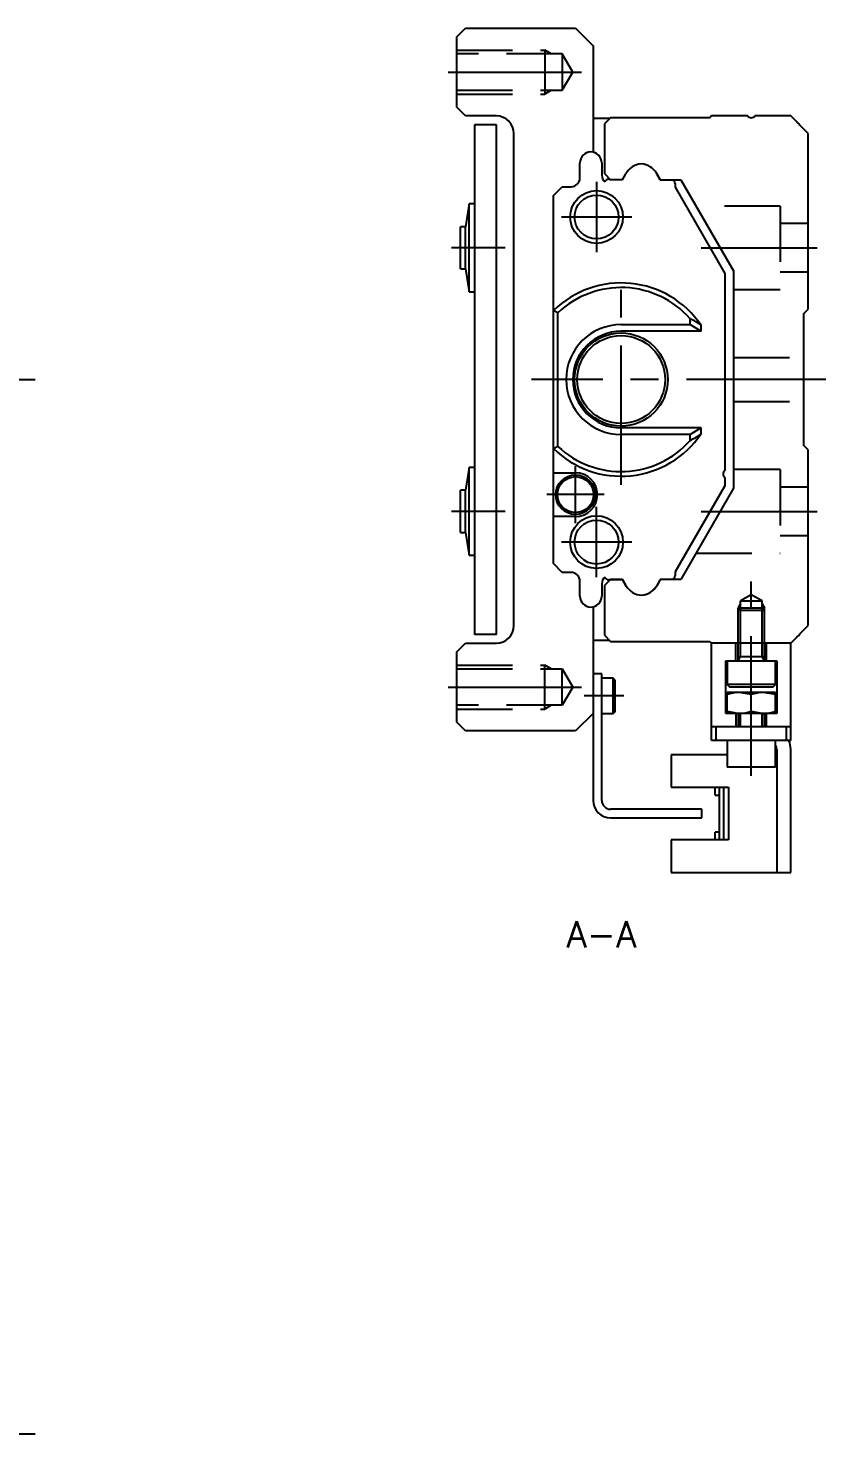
# Model space of a CAD drawing. Extents: x -2 to 404, y -8 to 208.
# Drawn here: x 313.6 to 404.4, y 31.3 to 191.3 of the extents above; entities that cross this region are included whole.
import ezdxf

# ---------------------------------------------------------------- set-up
doc = ezdxf.new("R2010")
doc.units = 0
doc.header["$LTSCALE"] = 0.5
doc.linetypes.add('CENTER', pattern=[50.8, 31.75, -6.35, 6.35, -6.35])
doc.linetypes.add('DASHED', pattern=[19.05, 12.7, -6.35])
for name, color, linetype in [('MSM_CENTER', 1, 'CENTER'), ('MSM_CONTINUOUS', 7, 'CONTINUOUS'), ('MSM_DASHED', 4, 'DASHED'), ('MSM_NARROW', 5, 'CONTINUOUS'), ('MSM_PART_NUMBER', 7, 'CONTINUOUS')]:
    doc.layers.add(name, color=color, linetype=linetype)
doc.styles.get("Standard").update_dxf_attribs({"font": 'txt.shx', "height": 3, "bigfont": 'bigfont.shx'})

msp = doc.modelspace()

# ---------------------------------------------------------------- linework, layer by layer
at = {"layer": 'MSM_CENTER'}
for p, q in [((361.4, 186.3), (376.59, 186.3)), ((378.3, 173.8), (378.3, 165.8)), ((382.3, 169.8), (374.3, 169.8)), ((367.9, 166.3), (361.8, 166.3)), ((390.22, 166.3), (403.4, 166.3)), ((381.1, 139.3), (381.1, 163.3)), ((-2, 151.3), (314.4, 151.3)), ((404.4, 151.3), (370.9, 151.3)), ((375.9, 134.95), (375.9, 141.45)), ((379.15, 138.2), (372.65, 138.2)), ((367.9, 136.3), (361.8, 136.3)), ((378.3, 128.8), (378.3, 136.8)), ((390.22, 136.3), (403.4, 136.3)), ((382.3, 132.8), (374.3, 132.8)), ((395.9, 106.2), (395.9, 128.3)), ((361.4, 116.3), (376.59, 116.3)), ((381.4, 115.3), (376.9, 115.3)), ((-2, 31.3), (314.4, 31.3))]:
    msp.add_line(p, q, dxfattribs=at)
at = {"layer": 'MSM_CONTINUOUS'}
for p, q in [((362.4, 190.3), (363.4, 191.3)), ((363.4, 191.3), (375.9, 191.3)), ((375.9, 191.3), (377.9, 189.3)), ((362.4, 182.3), (362.4, 190.3)), ((377.9, 189.3), (377.9, 177.17)), ((363.4, 181.3), (362.4, 182.3)), ((366.9, 181.3), (363.4, 181.3)), ((379.8, 181), (377.9, 181)), ((379.9, 181.1), (379.2, 180.4)), ((391.2, 181.1), (379.9, 181.1)), ((391.4, 181.3), (391.2, 181.1)), ((395.5, 181.3), (391.4, 181.3)), ((400.4, 181.3), (396.3, 181.3)), ((402.4, 179.3), (400.4, 181.3)), ((364.4, 180.3), (364.4, 122.3)), ((366.9, 180.3), (364.4, 180.3)), ((366.9, 122.3), (366.9, 180.3)), ((368.9, 123.3), (368.9, 179.3)), ((379.2, 180.4), (379.2, 174.75)), ((402.4, 159.3), (402.4, 179.3)), ((376.4, 174.25), (376.4, 175.95)), ((378.9, 175.95), (378.9, 174.55)), ((379.2, 174.75), (379.9, 174.05)), ((381.25, 174.05), (381.62, 174.7)), ((385.12, 174.8), (385.55, 174.05)), ((385.55, 174.05), (385.12, 174.8)), ((373.4, 172.25), (374.4, 173.25)), ((374.4, 173.25), (375.4, 173.25)), ((379.7, 174.1), (379.85, 174.1)), ((381.25, 174.05), (379.9, 174.05)), ((385.55, 174.05), (387.9, 174.05)), ((387.24, 173.6), (387.24, 173.2)), ((387.24, 173.6), (387.24, 173.2)), ((387.24, 173.2), (392.9, 163.39)), ((387.9, 174.05), (393.9, 163.66)), ((363.8, 171.3), (363.4, 168.7)), ((364.4, 171.3), (363.8, 171.3)), ((363.8, 161.3), (363.8, 171.3)), ((373.4, 130.35), (373.4, 172.25)), ((363.4, 168.7), (362.8, 168.7)), ((362.8, 163.9), (362.8, 168.7)), ((363.4, 163.9), (363.4, 168.7)), ((362.8, 163.9), (363.4, 163.9)), ((363.4, 163.9), (363.8, 161.3)), ((392.9, 163.39), (392.9, 140.95)), ((393.9, 163.66), (393.9, 138.94)), ((363.8, 161.3), (364.4, 161.3)), ((373.9, 158.9), (373.4, 159.16)), ((373.9, 143.7), (373.9, 158.9)), ((401.9, 158.8), (402.4, 159.3)), ((401.9, 143.8), (401.9, 158.8)), ((381.1, 157.56), (388.95, 157.56)), ((390.2, 156.8), (381.1, 156.8)), ((388.95, 157.56), (388.95, 158.23)), ((388.95, 157.56), (390.2, 156.8)), ((390.2, 156.8), (390.2, 157.48)), ((390.2, 145.8), (381.1, 145.8)), ((390.2, 145.8), (388.95, 145.04)), ((390.2, 145.12), (390.2, 145.8)), ((388.95, 145.04), (381.1, 145.04)), ((388.95, 144.37), (388.95, 145.04)), ((373.4, 143.44), (373.9, 143.7)), ((402.4, 143.3), (401.9, 143.8)), ((402.4, 123.3), (402.4, 143.3)), ((363.8, 141.3), (363.4, 138.7)), ((364.4, 141.3), (363.8, 141.3)), ((363.8, 131.3), (363.8, 141.3)), ((373.4, 140.7), (375.9, 140.7)), ((392.9, 139.21), (387.24, 129.4)), ((392.9, 140.15), (392.9, 139.21)), ((363.4, 138.7), (362.8, 138.7)), ((362.8, 133.9), (362.8, 138.7)), ((363.4, 133.9), (363.4, 138.7)), ((393.9, 138.94), (387.9, 128.55)), ((375.9, 135.7), (373.4, 135.7)), ((362.8, 133.9), (363.4, 133.9)), ((363.4, 133.9), (363.8, 131.3)), ((363.8, 131.3), (364.4, 131.3)), ((374.4, 129.35), (373.4, 130.35)), ((375.4, 129.35), (374.4, 129.35)), ((376.4, 126.65), (376.4, 128.35)), ((378.9, 128.05), (378.9, 126.65)), ((379.9, 128.55), (379.2, 127.85)), ((379.85, 128.5), (379.7, 128.5)), ((379.9, 128.55), (379.85, 128.5)), ((381.25, 128.55), (379.9, 128.55)), ((379.9, 128.55), (381.25, 128.55)), ((381.68, 127.8), (381.25, 128.55)), ((381.62, 127.9), (381.25, 128.55)), ((385.55, 128.55), (385.12, 127.8)), ((385.55, 128.55), (385.18, 127.9)), ((387.9, 128.55), (385.55, 128.55)), ((386.95, 128.55), (385.55, 128.55)), ((387.24, 129.4), (387.24, 129)), ((379.2, 127.85), (379.2, 122.2)), ((377.9, 125.43), (377.9, 103.4)), ((400.4, 121.3), (402.4, 123.3)), ((366.9, 122.3), (364.4, 122.3)), ((379.8, 121.6), (377.9, 121.6)), ((379.2, 122.2), (379.9, 121.5)), ((362.4, 120.3), (363.4, 121.3)), ((362.4, 112.3), (362.4, 120.3)), ((363.4, 121.3), (366.9, 121.3)), ((379.9, 121.5), (391.2, 121.5)), ((391.2, 121.5), (391.4, 121.3)), ((400.4, 121.3), (391.4, 121.3)), ((391.4, 110.2), (391.4, 121.3)), ((400.4, 110.2), (400.4, 121.3)), ((393, 113.3), (393, 119.3)), ((393, 119.3), (398.8, 119.3)), ((393.15, 119.3), (393.15, 116.6)), ((398.65, 116.6), (398.65, 119.3)), ((398.8, 119.3), (398.8, 113.3)), ((378.9, 117.8), (377.9, 117.8)), ((378.9, 103.4), (378.9, 117.8)), ((380.2, 117.3), (378.9, 117.3)), ((380.4, 117.1), (380.2, 117.3)), ((380.2, 113.3), (380.2, 117.3)), ((380.4, 113.5), (380.4, 117.1)), ((393.15, 116.6), (393.45, 116.3)), ((398.65, 116.6), (393.15, 116.6)), ((393.15, 113.3), (393.15, 115.7)), ((398.65, 115.7), (393.15, 115.7)), ((398.35, 116.3), (393.45, 116.3)), ((395.9, 115.45), (394.52, 115.7)), ((395.9, 113.55), (395.9, 115.45)), ((398.65, 115.45), (397.27, 115.7)), ((398.35, 116.3), (398.65, 116.6)), ((398.65, 113.3), (398.65, 115.7)), ((363.4, 111.3), (362.4, 112.3)), ((377.9, 113.3), (375.9, 111.3)), ((378.9, 113.3), (380.2, 113.3)), ((380.2, 113.3), (380.4, 113.5)), ((398.8, 113.3), (393, 113.3)), ((393.15, 113.55), (394.52, 113.3)), ((394.2, 111.8), (394.2, 113.3)), ((394.4, 113.3), (394.4, 111.8)), ((395.9, 113.55), (397.27, 113.3)), ((397.4, 111.8), (397.4, 113.3)), ((397.6, 113.3), (397.6, 111.8)), ((375.9, 111.3), (363.4, 111.3)), ((391.4, 111.8), (400.4, 111.8)), ((391.9, 110.2), (391.9, 111.8)), ((399.9, 110.2), (399.9, 111.8)), ((400.4, 110.2), (391.4, 110.2)), ((393.15, 110.2), (393.15, 107.2)), ((398.65, 107.2), (398.65, 110.2)), ((398.8, 109.2), (398.8, 95.2)), ((400.4, 95.2), (400.4, 109.2)), ((386.8, 108.6), (386.8, 104.9)), ((393.15, 108.6), (386.8, 108.6)), ((398.8, 108.6), (398.65, 108.6)), ((398.65, 107.2), (393.15, 107.2)), ((386.8, 104.9), (393.3, 104.9)), ((391.8, 104), (391.8, 104.9)), ((391.8, 104), (392.3, 104)), ((392.3, 98.9), (392.3, 104.9)), ((392.8, 98.9), (392.8, 104.9)), ((393.3, 104.9), (393.3, 98.9)), ((390.3, 102.4), (379.9, 102.4)), ((379.9, 101.4), (390.3, 101.4)), ((390.3, 101.4), (390.3, 102.4)), ((392.3, 99.8), (391.8, 99.8)), ((391.8, 98.9), (391.8, 99.8)), ((386.8, 98.9), (386.8, 95.2)), ((393.3, 98.9), (386.8, 98.9)), ((386.8, 95.2), (400.4, 95.2))]:
    msp.add_line(p, q, dxfattribs=at)
for centre, radius in [((378.3, 169.8), 3), ((378.3, 169.8), 2.5), ((381.1, 151.3), 5.3), ((381.1, 151.3), 5), ((375.9, 138.2), 2.25), ((375.9, 138.2), 2.05), ((378.3, 132.8), 3), ((378.3, 132.8), 2.5)]:
    msp.add_circle(centre, radius, dxfattribs=at)
for centre, radius, start, end in [((366.9, 179.3), 2, 0, 90), ((395.9, 181.6), 0.5, 216.8699, 323.1301), ((399.9, 179), 2, 36.8699, 53.1301), ((377.65, 175.95), 1.25, 0, 180), ((379.9, 174.55), 1, 180, 228.766), ((383.55, 173.65), 2.2, 93.981, 151.4552), ((383.25, 173.65), 2.2, 31.4553, 86.019), ((375.4, 174.25), 1, 270, 0), ((379.7, 173.6), 0.5, 90, 156.6746), ((386.74, 173.6), 0.5, 0, 64.1581), ((381.1, 151.3), 11, 34.1804, 134.427), ((381.1, 151.3), 10.47, 41.4448, 133.4287), ((381.1, 151.3), 6.26, 90, 270), ((381.1, 151.3), 5.5, 90, 270), ((385.05, 150.3), 8.84, 54.3755, 63.8517), ((381.1, 151.3), 11, 225.573, 325.8196), ((381.1, 151.3), 10.47, 226.5713, 318.5552), ((384.75, 152.81), 9.43, 296.4456, 305.3272), ((393.2, 140.55), 0.5, 126.8699, 233.1301), ((375.9, 138.2), 2.5, 270, 90), ((375.4, 128.35), 1, 0, 90), ((379.9, 128.05), 1, 131.234, 180), ((379.7, 129), 0.5, 203.3254, 270), ((386.74, 129), 0.5, 295.8419, 360), ((377.65, 126.65), 1.25, 180, 0), ((383.55, 128.95), 2.2, 211.3887, 266.019), ((383.55, 128.95), 2.2, 211.4553, 266.019), ((383.25, 128.95), 2.2, 273.981, 331.4552), ((383.25, 128.95), 2.2, 273.981, 328.5447), ((366.9, 123.3), 2, 270, 0), ((399.9, 123.6), 2, 306.8699, 323.1301), ((394.77, 110.33), 5.37, 92.6591, 107.597), ((397.5, 110.45), 5.25, 92.489, 107.7671), ((394.28, 118.67), 5.37, 272.6596, 287.5965), ((397.03, 118.67), 5.37, 272.6591, 287.597), ((397.8, 109.2), 1, 0, 31.7883), ((397.8, 109.2), 2.6, 0, 22.6199), ((379.9, 103.4), 2, 180, 270), ((379.9, 103.4), 1, 180, 270)]:
    msp.add_arc(centre, radius, start, end, dxfattribs=at)
at = {"layer": 'MSM_DASHED'}
for p, q in [((362.4, 188.8), (372.4, 188.8)), ((372.4, 188.8), (372.4, 183.8)), ((373.15, 188.37), (372.4, 188.8)), ((374.4, 188.37), (362.4, 188.37)), ((375.59, 186.3), (374.4, 188.37)), ((374.4, 188.37), (374.4, 184.23)), ((374.4, 184.23), (375.59, 186.3)), ((362.4, 184.23), (374.4, 184.23)), ((373.15, 184.23), (372.4, 183.8)), ((362.4, 183.8), (372.4, 183.8)), ((399.2, 171.05), (389.63, 171.05)), ((399.2, 171.05), (399.2, 161.55)), ((402.4, 169.05), (399.2, 169.05)), ((399.2, 163.55), (402.4, 163.55)), ((393.9, 161.55), (399.2, 161.55)), ((393.9, 153.8), (401.9, 153.8)), ((393.9, 148.8), (401.9, 148.8)), ((399.2, 141.05), (393.9, 141.05)), ((399.2, 141.05), (399.2, 131.55)), ((402.4, 139.05), (399.2, 139.05)), ((399.2, 133.55), (402.4, 133.55)), ((389.63, 131.55), (399.2, 131.55)), ((395.9, 126.81), (394.67, 126.1)), ((397.13, 126.1), (395.9, 126.81)), ((394.67, 125.77), (394.4, 125.3)), ((394.4, 125.03), (394.67, 125.3)), ((394.4, 119.3), (394.4, 125.3)), ((394.4, 125.3), (397.4, 125.3)), ((397.4, 125.03), (394.4, 125.03)), ((394.67, 119.77), (394.67, 126.1)), ((394.67, 126.1), (397.13, 126.1)), ((397.13, 119.77), (397.13, 126.1)), ((397.13, 125.77), (397.4, 125.3)), ((397.13, 125.3), (397.4, 125.03)), ((397.4, 119.3), (397.4, 125.3)), ((394.15, 119.3), (394.15, 121.3)), ((397.65, 119.3), (397.65, 121.3)), ((362.4, 118.8), (372.4, 118.8)), ((372.4, 113.8), (372.4, 118.8)), ((373.15, 118.37), (372.4, 118.8)), ((394.4, 119.3), (394.67, 119.77)), ((394.4, 119.77), (397.4, 119.77)), ((397.4, 119.3), (397.13, 119.77)), ((362.4, 118.37), (374.4, 118.37)), ((374.4, 118.37), (375.59, 116.3)), ((374.4, 114.23), (374.4, 118.37)), ((375.59, 116.3), (374.4, 114.23)), ((374.4, 114.23), (362.4, 114.23)), ((362.4, 113.8), (372.4, 113.8)), ((373.15, 114.23), (372.4, 113.8))]:
    msp.add_line(p, q, dxfattribs=at)
at = {"layer": 'MSM_NARROW'}
for p, q in [((394.67, 111.8), (394.67, 113.3)), ((397.13, 111.8), (397.13, 113.3))]:
    msp.add_line(p, q, dxfattribs=at)

# ---------------------------------------------------------------- texts
at = {"layer": 'MSM_PART_NUMBER'}
msp.add_text('A-A', height=3, dxfattribs=at).set_placement((374.86, 86.67))

doc.saveas('drawing.dxf')
